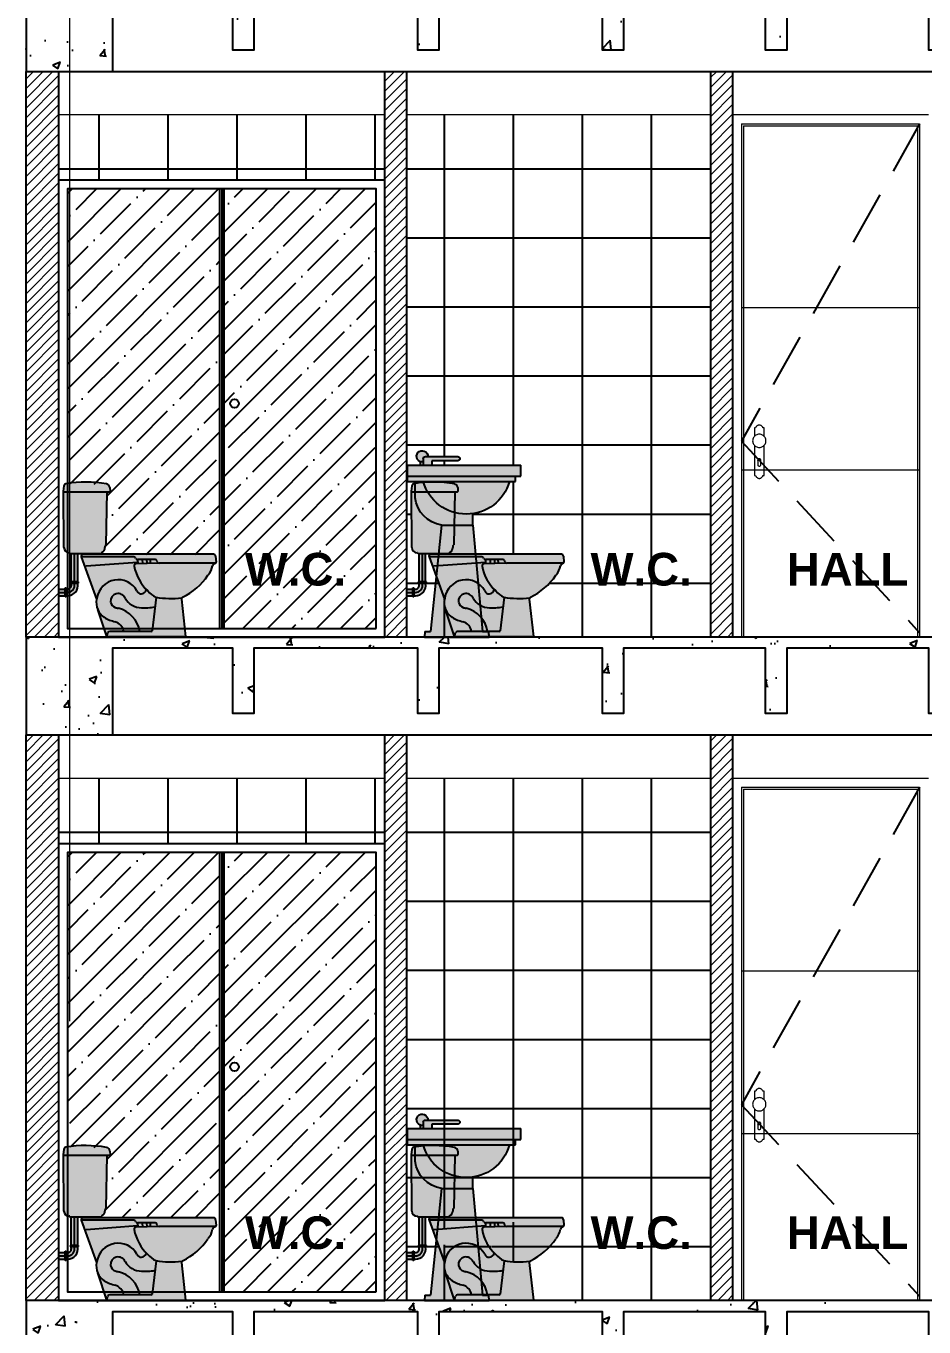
# Model space of a CAD drawing. Header units: metres. Extents: x 2750 to 2938, y 1259 to 1403.
# Drawn here: x 2871.6 to 2875.73, y 1381.27 to 1387.25 of the extents above; entities that cross this region are included whole.
import ezdxf

# ---------------------------------------------------------------- set-up
doc = ezdxf.new("R2010")
doc.units = ezdxf.units.M
doc.linetypes.add('ACAD_ISO10W100', pattern=[18, 12, -3, 0, -3])
doc.linetypes.add('HIDDEN', pattern=[0.375, 0.25, -0.125])
for name, color, linetype, lineweight in [('0.2', 3, 'Continuous', 20), ('03-BLK.VENTANAS', 8, 'Continuous', 0), ('A-EJES', 57, 'ACAD_ISO10W100', 0), ('COTAS 75', 2, 'Continuous', 0), ('LF TEXTOS', 4, 'Continuous', 18)]:
    doc.layers.add(name, color=color, linetype=linetype, lineweight=lineweight)
for name, color, linetype in [('4', 6, 'Continuous'), ('HATCH', 250, 'Continuous'), ('MURO', 5, 'Continuous'), ('MUROP2', 1, 'Continuous'), ('PROY', 8, 'HIDDEN')]:
    doc.layers.add(name, color=color, linetype=linetype)
doc.layers.add('ARQ - Fondo Secc', color=252, linetype='Continuous', lineweight=9, true_color=0x94948f)
doc.styles.get("Standard").update_dxf_attribs({"font": 'Arial.ttf'})
pattern_1 = [(90, (69.6828, 40.83674), (-0.3175, 1e-16), []), (180, (69.6828, 40.83674), (-1e-16, -0.3175), [])]
pattern_2 = [(45, (69.68279, 40.836737), (-0.0224506403, 0.0224506403), [])]
pattern_3 = [(45, (69.68279, 40.83674), (-0.1122532015, 0.1122532015), []), (45, (69.79504, 40.83674), (-0.1122532015, 0.1122532015), [0.1984375, -0.0396875, 0, -0.0396875])]
pattern_4 = [(90, (69.6828, 43.88674), (-0.3175, 1e-16), []), (180, (69.6828, 43.88674), (-1e-16, -0.3175), [])]
pattern_5 = [(45, (69.68279, 43.886737), (-0.0224506403, 0.0224506403), [])]
pattern_6 = [(45, (69.68279, 43.88674), (-0.1122532015, 0.1122532015), []), (45, (69.79504, 43.88674), (-0.1122532015, 0.1122532015), [0.1984375, -0.0396875, 0, -0.0396875])]

# ---------------------------------------------------------------- blocks, each defined once
blk = doc.blocks.new('LAVAMANASA')
at = {"true_color": 0xffffff, "transparency": 33554687}
h = blk.add_hatch(color=7, dxfattribs=at)
h.dxf.hatch_style = 1
h.paths.add_polyline_path([(-240.3316, -380.1862), (-240.854, -380.1862), (-240.854, -380.2362), (-240.3316, -380.2362)])
h.paths.add_polyline_path([(-240.4046, -380.1567, 0.414214), (-240.4146, -380.1467), (-240.5634, -380.1467, 0.399638), (-240.5734, -380.1562, 0.399638), (-240.5634, -380.1657), (-240.4446, -380.1657), (-240.4446, -380.1862), (-240.4046, -380.1862)])
h.paths.add_polyline_path([(-240.4257, -380.1467), (-240.4146, -380.1467, -0.414214), (-240.4046, -380.1567), (-240.4046, -380.171, 2.887828)])
h.paths.add_polyline_path([(-240.3898, -380.1694, -0.146621), (-240.4046, -380.171), (-240.4046, -380.1862), (-240.3898, -380.1862)])
h.paths.add_polyline_path([(-240.4044, -380.2612), (-240.801, -380.2612, 0.756747)])
h = blk.add_hatch(color=7, dxfattribs=at)
h.dxf.hatch_style = 1
h.paths.add_polyline_path([(-240.3316, -380.2362), (-240.829, -380.2362), (-240.829, -380.2612), (-240.3316, -380.2612)])
h = blk.add_hatch(color=7, dxfattribs=at)
h.dxf.hatch_style = 1
h.paths.add_polyline_path([(-240.3672, -380.3362), (-240.3672, -380.2612), (-240.4044, -380.2612, -0.376925), (-240.6327, -380.4091), (-240.6327, -380.4612), (-240.489, -380.4612, 0.33562)])
h = blk.add_hatch(color=7, dxfattribs=at)
h.dxf.hatch_style = 1
h.paths.add_polyline_path([(-240.489, -380.4612), (-240.6327, -380.4612), (-240.6776, -380.9512), (-240.703, -380.9512), (-240.7075, -380.9762), (-240.4098, -380.9762), (-240.4124, -380.9512), (-240.4376, -380.9512)])
at = {"layer": 'MUROP2', "transparency": 33554687}
for p, q in [((-240.854, -380.2362), (-240.854, -380.1862)), ((-240.3316, -380.1862), (-240.854, -380.1862)), ((-240.4146, -380.1467), (-240.5634, -380.1467)), ((-240.5634, -380.1657), (-240.4446, -380.1657)), ((-240.4446, -380.1657), (-240.4446, -380.1862)), ((-240.4046, -380.1567), (-240.4046, -380.1862)), ((-240.3898, -380.1694), (-240.3898, -380.1862)), ((-240.3316, -380.2612), (-240.3316, -380.1862)), ((-240.3316, -380.2362), (-240.854, -380.2362)), ((-240.829, -380.2612), (-240.829, -380.2362)), ((-240.3316, -380.2612), (-240.829, -380.2612)), ((-240.3672, -380.3362), (-240.3672, -380.2612)), ((-240.6327, -380.4612), (-240.6327, -380.4091)), ((-240.6327, -380.4612), (-240.6776, -380.9512)), ((-240.489, -380.4612), (-240.6327, -380.4612)), ((-240.489, -380.4612), (-240.4376, -380.9512)), ((-240.703, -380.9512), (-240.7075, -380.9762)), ((-240.6776, -380.9512), (-240.703, -380.9512)), ((-240.4124, -380.9512), (-240.4376, -380.9512)), ((-240.4124, -380.9512), (-240.4098, -380.9762)), ((-240.4098, -380.9762), (-240.7075, -380.9762))]:
    blk.add_line(p, q, dxfattribs=at)
for centre, radius, start, end in [((-240.3998, -380.1454), 0.026, 259.25451, 182.8545), ((-240.5634, -380.1567), 0.01, 90, 180), ((-240.5634, -380.1557), 0.01, 180, 270), ((-240.4146, -380.1567), 0.01, 0, 90), ((-240.6027, -380.2052), 0.206, 195.76699, 344.23301), ((-240.5107, -380.3182), 0.1447, 278.62373, 352.83482)]:
    blk.add_arc(centre, radius, start, end, dxfattribs=at)
blk = doc.blocks.new('SANI')
at = {"true_color": 0xffffff, "transparency": 33554687}
h = blk.add_hatch(color=7, dxfattribs=at)
h.dxf.hatch_style = 1
h.paths.add_polyline_path([(-294.7769, -405.9903), (-294.9753, -405.9903, -0.139177), (-294.9766, -405.9899), (-294.9748, -406.2471, 0.412108), (-294.9506, -406.2711), (-294.9484, -406.2711, 0.414214), (-294.9456, -406.2739), (-294.8043, -406.2739, 0.414214), (-294.8015, -406.2711), (-294.8015, -406.2713, -0.288345), (-294.7999, -406.2687, 0.282447), (-294.7862, -406.2475), (-294.786, -406.2401, -0.317837), (-294.7841, -406.2375, 0.317837), (-294.7822, -406.2349)])
h.paths.add_polyline_path([(-294.7638, -405.9717, 0.342108), (-294.779, -405.9548, 0.087908), (-294.9656, -405.9537, 0.330616), (-294.9749, -405.9635), (-294.9779, -405.9874, 0.450942), (-294.9753, -405.9903), (-294.7769, -405.9903), (-294.7653, -405.9903, 0.435282), (-294.7627, -405.9875)])
h = blk.add_hatch(color=7, dxfattribs=at)
h.dxf.hatch_style = 1
h.paths.add_polyline_path([(-294.9111, -406.2739), (-294.9261, -406.2739), (-294.9261, -406.405), (-294.9111, -406.405)])
h.paths.add_polyline_path([(-294.9111, -406.4127), (-294.9111, -406.41), (-294.9261, -406.41), (-294.9261, -406.4141, -0.474393), (-294.9583, -406.4534), (-294.9648, -406.4534), (-294.9648, -406.4684), (-294.9583, -406.4684, 0.463842)])
h.paths.add_polyline_path([(-294.9261, -406.4141), (-294.9261, -406.41), (-294.9411, -406.41), (-294.9411, -406.4158, -0.496717), (-294.9583, -406.4384), (-294.9648, -406.4384), (-294.9648, -406.4534), (-294.9583, -406.4534, 0.474393)], flags=17)
h.paths.add_polyline_path([(-294.9698, -406.4384), (-295, -406.4384), (-295, -406.4534), (-294.9698, -406.4534)])
h.paths.add_polyline_path([(-294.9698, -406.4534), (-295, -406.4534), (-295, -406.4684), (-294.9698, -406.4684)])
h.paths.add_polyline_path([(-294.9261, -406.2739), (-294.9411, -406.2739), (-294.9411, -406.405), (-294.9261, -406.405)])
h = blk.add_hatch(color=7, dxfattribs=at)
h.dxf.hatch_style = 1
h.paths.add_polyline_path([(-294.2868, -406.2781), (-294.6637, -406.2781), (-294.8877, -406.2781, 0.508435), (-294.8957, -406.2892), (-294.653, -406.2892, -0.303128), (-294.6452, -406.2944), (-294.6443, -406.2967, 0.303128), (-294.6365, -406.3019), (-294.5558, -406.3019, -0.303128), (-294.548, -406.3071), (-294.5454, -406.3134, 0.303128), (-294.5375, -406.3186), (-294.2768, -406.3186, 0.18576), (-294.2752, -406.3135), (-294.2771, -406.2869, 0.402704)], flags=16)
h.paths.add_polyline_path([(-294.8877, -406.2781), (-294.6637, -406.2781), (-294.2868, -406.2781, -0.402704), (-294.2771, -406.2869), (-294.2752, -406.3135, -0.18576), (-294.2768, -406.3186), (-294.5375, -406.3186, -0.079866), (-294.5402, -406.3182), (-294.644, -406.3219, 0.458511), (-294.6519, -406.3319, 0.154359), (-294.589, -406.4467, 0.108209), (-294.5517, -406.4753, 0.068905), (-294.4327, -406.4783, 0.203052), (-294.4346, -406.4846), (-294.4154, -406.6565), (-294.7727, -406.6565), (-294.7779, -406.6565), (-294.8195, -406.532, -0.153577), (-294.8243, -406.4842), (-294.8957, -406.2892), (-294.8957, -406.2892, -0.508435)])
h = blk.add_hatch(color=7, dxfattribs=at)
h.dxf.hatch_style = 1
h.paths.add_polyline_path([(-294.2771, -406.2869, 0.402704), (-294.2868, -406.2781), (-294.6637, -406.2781), (-294.8877, -406.2781, 0.508435), (-294.8957, -406.2892), (-294.653, -406.2892, -0.303128), (-294.6452, -406.2944), (-294.6443, -406.2967, 0.303128), (-294.6365, -406.3019), (-294.5558, -406.3019, -0.303128), (-294.548, -406.3071), (-294.5454, -406.3134, 0.303128), (-294.5375, -406.3186), (-294.2768, -406.3186, 0.18576), (-294.2752, -406.3135)])
h = blk.add_hatch(color=7, dxfattribs=at)
h.dxf.hatch_style = 1
h.paths.add_polyline_path([(-294.2913, -406.3312, -0.32188), (-294.2814, -406.3213, 0.188413), (-294.2768, -406.3186), (-294.5375, -406.3186, -0.079866), (-294.5402, -406.3182), (-294.644, -406.3219, 0.458511), (-294.6519, -406.3319, 0.154359), (-294.589, -406.4467, 0.108209), (-294.5517, -406.4753, 0.000909), (-294.5502, -406.4756), (-294.5691, -406.6295, -0.290447), (-294.5738, -406.6325), (-294.7643, -406.6325, 0.337397), (-294.7732, -406.6392), (-294.7779, -406.6565), (-294.7727, -406.6565), (-294.4154, -406.6565), (-294.4346, -406.4846, -0.345803), (-294.4291, -406.4757, 0.133127), (-294.3124, -406.3743), (-294.3109, -406.3723, 0.140894)])
h = blk.add_hatch(color=7, dxfattribs=at)
h.dxf.hatch_style = 1
h.paths.add_polyline_path([(-294.9648, -406.4319), (-294.9698, -406.4319), (-294.9698, -406.4384), (-294.9648, -406.4384)])
h.paths.add_polyline_path([(-294.9648, -406.4384), (-294.9698, -406.4384), (-294.9698, -406.4534), (-294.9648, -406.4534)])
h.paths.add_polyline_path([(-294.9648, -406.4534), (-294.9698, -406.4534), (-294.9698, -406.4684), (-294.9648, -406.4684)])
h.paths.add_polyline_path([(-294.9648, -406.4684), (-294.9698, -406.4684), (-294.9698, -406.474), (-294.9648, -406.474)])
h.paths.add_polyline_path([(-294.9411, -406.405), (-294.9455, -406.405), (-294.9455, -406.41), (-294.9411, -406.41)])
h.paths.add_polyline_path([(-294.9261, -406.405), (-294.9411, -406.405), (-294.9411, -406.41), (-294.9261, -406.41)])
h.paths.add_polyline_path([(-294.9111, -406.405), (-294.9261, -406.405), (-294.9261, -406.41), (-294.9111, -406.41)])
h.paths.add_polyline_path([(-294.9078, -406.405), (-294.9111, -406.405), (-294.9111, -406.41), (-294.9078, -406.41)])
at = {"color": 1, "transparency": 33554687}
for p, q in [((-294.3109, -406.3723), (-294.3124, -406.3743)), ((-295, -406.4384), (-295, -406.4684))]:
    blk.add_line(p, q, dxfattribs=at)
at = {"layer": 'MUROP2', "transparency": 33554687}
for p, q in [((-294.9749, -405.9635), (-294.9779, -405.9874)), ((-294.7638, -405.9717), (-294.7627, -405.9875)), ((-294.9748, -406.2471), (-294.9766, -405.9899)), ((-294.9753, -405.9903), (-294.7769, -405.9903)), ((-294.7769, -405.9903), (-294.7822, -406.2349)), ((-294.7769, -405.9903), (-294.7653, -405.9903)), ((-294.9484, -406.2711), (-294.9506, -406.2711)), ((-294.8015, -406.2711), (-294.8015, -406.2713)), ((-294.786, -406.2401), (-294.7862, -406.2475)), ((-294.9456, -406.2739), (-294.8043, -406.2739)), ((-294.653, -406.2892), (-294.8957, -406.2892)), ((-294.8957, -406.2894), (-294.8243, -406.4842)), ((-294.6637, -406.2781), (-294.8877, -406.2781)), ((-294.6358, -406.3151), (-294.8731, -406.3331)), ((-294.7444, -406.2781), (-294.7444, -406.2781)), ((-294.2862, -406.2781), (-294.6637, -406.2781)), ((-294.6443, -406.2967), (-294.6452, -406.2944)), ((-294.5402, -406.3182), (-294.644, -406.3219)), ((-294.5558, -406.3019), (-294.6365, -406.3019)), ((-294.6365, -406.3019), (-294.6356, -406.3215)), ((-294.6147, -406.3019), (-294.6138, -406.3208)), ((-294.5948, -406.3019), (-294.5939, -406.3195)), ((-294.5788, -406.3019), (-294.578, -406.3188)), ((-294.5454, -406.3134), (-294.548, -406.3071)), ((-294.2768, -406.3186), (-294.5375, -406.3186)), ((-294.2771, -406.2869), (-294.2752, -406.3135)), ((-294.9698, -406.474), (-294.9698, -406.4319)), ((-294.9698, -406.4319), (-294.9648, -406.4319)), ((-294.9648, -406.4319), (-294.9648, -406.474)), ((-294.9455, -406.405), (-294.9455, -406.41)), ((-294.9078, -406.405), (-294.9455, -406.405)), ((-294.9455, -406.41), (-294.9078, -406.41)), ((-294.9078, -406.41), (-294.9078, -406.405)), ((-294.9648, -406.474), (-294.9698, -406.474)), ((-294.5502, -406.4755), (-294.5691, -406.6295)), ((-294.4346, -406.4845), (-294.4154, -406.6565)), ((-294.7779, -406.6565), (-294.8195, -406.532)), ((-294.6173, -406.5234), (-294.5886, -406.5234)), ((-294.7779, -406.6565), (-294.7732, -406.6392)), ((-294.7779, -406.6565), (-294.7727, -406.6565)), ((-294.7727, -406.6565), (-294.4154, -406.6565)), ((-294.5738, -406.6325), (-294.7643, -406.6325))]:
    blk.add_line(p, q, dxfattribs=at)
for points in [[(-295, -406.4534), (-294.9583, -406.4534, 0.474393), (-294.9261, -406.4141), (-294.9261, -406.2739)], [(-295, -406.4684), (-294.9583, -406.4684, 0.463842), (-294.9111, -406.4127), (-294.9111, -406.2739)], [(-295, -406.4384), (-294.9583, -406.4384, 0.496717), (-294.9411, -406.4158), (-294.9411, -406.2739)]]:
    blk.add_lwpolyline(points, format="xyb", dxfattribs=at)
for centre, radius, start, end in [((-294.9637, -405.9649), 0.0113, 99.73079, 172.90955), ((-294.8752, -406.4808), 0.5348, 79.63532, 99.73079), ((-294.7823, -405.9731), 0.0186, 4.09045, 79.63532), ((-294.9753, -405.9877), 0.00264, 172.90955, 270), ((-294.7653, -405.9877), 0.00264, 270, 4.09045), ((-294.9506, -406.2469), 0.0242, 180.41219, 270), ((-294.9456, -406.2711), 0.00279, 180, 270), ((-294.8043, -406.2711), 0.00279, 270, 0), ((-294.7987, -406.2713), 0.00279, 115.66143, 180), ((-294.8104, -406.2469), 0.0242, 295.66143, 358.75011), ((-294.7832, -406.2401), 0.00279, 108.22133, 178.75011), ((-294.785, -406.2348), 0.00279, 288.22133, 358.75011), ((-294.8877, -406.2866), 0.00846, 90, 199.02598), ((-294.8737, -406.3246), 0.00846, 200.12545, 274.33713), ((-294.653, -406.2976), 0.00846, 22.54584, 90), ((-294.6436, -406.3303), 0.00846, 92.66121, 191.18907), ((-294.4391, -406.2898), 0.217, 191.18907, 226.28847), ((-294.6365, -406.2934), 0.00846, 202.54584, 270), ((-294.5558, -406.3103), 0.00846, 22.54584, 90), ((-294.5375, -406.3101), 0.00846, 202.54584, 270), ((-294.3726, -406.3177), 0.0825, 318.51606, 350.59539), ((-294.2795, -406.3331), 0.012, 99.22598, 170.59539), ((-294.2865, -406.2875), 0.00941, 4, 91.73946), ((-294.2826, -406.3141), 0.00736, 279.22598, 4), ((-294.5578, -406.2096), 0.2956, 295.8007, 326.13274), ((-294.7255, -406.4934), 0.0985, 28.885, 171.23216), ((-294.6188, -406.4382), 0.0218, 200.41056, 271.54157), ((-294.6211, -406.4333), 0.0268, 276.1576, 344.61897), ((-294.505, -406.3758), 0.1099, 220.11575, 244.81925), ((-294.7459, -406.5005), 0.0801, 168.26539, 203.18968), ((-294.7459, -406.5005), 0.0801, 163.99906, 168.26539), ((-294.7255, -406.4934), 0.0351, 21.70253, 185.80561), ((-294.7291, -406.4919), 0.0318, 190.77124, 251.99649), ((-294.6189, -406.4385), 0.0849, 208.67518, 271.13021), ((-294.4816, -406.0471), 0.4339, 260.70107, 276.41971), ((-294.4262, -406.4836), 0.00846, 110.55085, 185.87109), ((-294.7459, -406.5005), 0.0801, 203.18968, 237.26281), ((-294.7039, -406.429), 0.1629, 238.41854, 257.65927), ((-294.7039, -406.429), 0.0995, 249.40353, 258.26234), ((-294.7558, -406.6538), 0.1313, 9.36541, 76.04258), ((-294.5863, -406.4022), 0.1213, 268.90936, 284.69791), ((-294.7559, -406.6426), 0.0571, 10.21601, 72.5038), ((-294.5738, -406.6272), 0.00523, 270, 351.79471), ((-294.7643, -406.6417), 0.0092, 90, 164.57696)]:
    blk.add_arc(centre, radius, start, end, dxfattribs=at)
for p in [(-294.7779, -406.6565), (-294.6816, -406.6584)]:
    blk.add_point(p, dxfattribs=at)
blk = doc.blocks.new('wkjnd')
at = {"layer": 'HATCH', "transparency": 33554687}
h = blk.add_hatch(dxfattribs=at)
h.set_pattern_fill('AR-CONC', color=1, scale=0.002)
h.paths.add_polyline_path([(2825.0848, 1407.0417), (2825.0848, 1406.5917), (2825.4848, 1406.5917), (2825.4848, 1406.9917), (2826.0348, 1406.9917), (2826.0348, 1406.6917), (2826.1348, 1406.6917), (2826.1348, 1406.9917), (2826.8848, 1406.9917), (2826.8848, 1406.6917), (2826.9848, 1406.6917), (2826.9848, 1406.9917), (2827.7348, 1406.9917), (2827.7348, 1406.6917), (2827.8348, 1406.6917), (2827.8348, 1406.9917), (2828.4848, 1406.9917), (2828.4848, 1406.6917), (2828.5848, 1406.6917), (2828.5848, 1406.9917), (2829.2348, 1406.9917), (2829.2348, 1406.6917), (2829.3348, 1406.6917), (2829.3348, 1406.9917), (2830.0848, 1406.9917), (2830.0848, 1406.6917), (2830.1848, 1406.6917), (2830.1848, 1406.9917), (2830.9348, 1406.9917), (2830.9348, 1406.6917), (2831.0348, 1406.6917), (2831.0348, 1406.9917), (2831.6057, 1406.9917), (2831.6057, 1406.5917), (2832.0057, 1406.5917), (2832.0057, 1407.0417)])
at = {"color": 1, "transparency": 33554687}
blk.add_line((2825.4848, 1406.5917), (2831.6057, 1406.5917), dxfattribs=at)
at = {"layer": '4', "transparency": 33554687}
blk.add_lwpolyline([(2832.0057, 1406.5917), (2832.0057, 1407.0417), (2825.0848, 1407.0417), (2825.0848, 1406.5917), (2825.4848, 1406.5917), (2825.4848, 1406.9917), (2826.0348, 1406.9917), (2826.0348, 1406.6917), (2826.1348, 1406.6917), (2826.1348, 1406.9917), (2826.8848, 1406.9917), (2826.8848, 1406.6917), (2826.9848, 1406.6917), (2826.9848, 1406.9917), (2827.7348, 1406.9917), (2827.7348, 1406.6917), (2827.8348, 1406.6917), (2827.8348, 1406.9917), (2828.4848, 1406.9917), (2828.4848, 1406.6917), (2828.5848, 1406.6917), (2828.5848, 1406.9917), (2829.2348, 1406.9917), (2829.2348, 1406.6917), (2829.3348, 1406.6917), (2829.3348, 1406.9917), (2830.0848, 1406.9917), (2830.0848, 1406.6917), (2830.1848, 1406.6917), (2830.1848, 1406.9917), (2830.9348, 1406.9917), (2830.9348, 1406.6917), (2831.0348, 1406.6917), (2831.0348, 1406.9917), (2831.6057, 1406.9917), (2831.6057, 1406.5917), (2832.0057, 1406.5917)], dxfattribs=at)

msp = doc.modelspace()

# ---------------------------------------------------------------- hatches: boundary and pattern name
at = {"layer": '0.2', "transparency": 33554687}
h = msp.add_hatch(dxfattribs=at)
h.set_pattern_fill('ANSI31', color=1, scale=0.01)
h.set_pattern_definition(pattern_5)
h.paths.add_polyline_path([(2871.7515, 1387.0415), (2871.6015, 1387.0415), (2871.6015, 1384.4415), (2871.7515, 1384.4415), (2871.7515, 1384.6315), (2871.7507, 1384.6315), (2871.7507, 1384.6615)])
h = msp.add_hatch(dxfattribs=at)
h.set_pattern_fill('ANSI31', color=1, scale=0.01)
h.set_pattern_definition(pattern_5)
h.paths.add_polyline_path([(2873.3515, 1387.0415), (2873.2515, 1387.0415), (2873.2515, 1384.4415), (2873.3515, 1384.4415), (2873.3515, 1384.6315), (2873.3507, 1384.6315), (2873.3507, 1384.6615)])
h = msp.add_hatch(dxfattribs=at)
h.set_pattern_fill('ANSI31', color=1, scale=0.01)
h.set_pattern_definition(pattern_5)
h.paths.add_polyline_path([(2874.8515, 1387.0415), (2874.7515, 1387.0415), (2874.7515, 1384.4415), (2874.8515, 1384.4415), (2874.8515, 1386.8415)])
h = msp.add_hatch(dxfattribs=at)
h.set_pattern_fill('ANSI31', color=1, scale=0.01)
h.set_pattern_definition(pattern_2)
h.paths.add_polyline_path([(2871.7515, 1383.9915), (2871.6015, 1383.9915), (2871.6015, 1381.3915), (2871.7515, 1381.3915), (2871.7515, 1381.5815), (2871.7507, 1381.5815), (2871.7507, 1381.6115)])
h = msp.add_hatch(dxfattribs=at)
h.set_pattern_fill('ANSI31', color=1, scale=0.01)
h.set_pattern_definition(pattern_2)
h.paths.add_polyline_path([(2873.3515, 1383.9915), (2873.2515, 1383.9915), (2873.2515, 1381.3915), (2873.3515, 1381.3915), (2873.3515, 1381.5815), (2873.3507, 1381.5815), (2873.3507, 1381.6115)])
h = msp.add_hatch(dxfattribs=at)
h.set_pattern_fill('ANSI31', color=1, scale=0.01)
h.set_pattern_definition(pattern_2)
h.paths.add_polyline_path([(2874.7515, 1381.3915), (2874.8515, 1381.3915), (2874.8515, 1383.7915), (2874.8515, 1383.9915), (2874.7515, 1383.9915)])
at = {"layer": 'MURO', "transparency": 33554687}
h = msp.add_hatch(dxfattribs=at)
h.set_pattern_fill('ANSI37', color=8, scale=0.1, angle=45)
h.set_pattern_definition(pattern_4)
h.paths.add_polyline_path([(2871.7515, 1386.8415), (2871.7515, 1386.5415), (2873.2515, 1386.5415), (2873.2515, 1386.8415)])
h = msp.add_hatch(dxfattribs=at)
h.set_pattern_fill('ANSI37', color=8, scale=0.1, angle=45)
h.set_pattern_definition(pattern_4)
h.paths.add_polyline_path([(2874.7515, 1386.8415), (2873.3515, 1386.8415), (2873.3515, 1384.4415), (2874.7515, 1384.4415)])
h.paths.add_polyline_path([(2873.8779, 1385.2315), (2873.8779, 1385.1815), (2873.8529, 1385.1815), (2873.8529, 1385.1565), (2873.8248, 1385.1565, -0.295527), (2873.6566, 1385.0086), (2873.6566, 1384.9565), (2873.6689, 1384.8217), (2873.6871, 1384.8217), (2874.064, 1384.8217, -0.402704), (2874.0736, 1384.813), (2874.0755, 1384.7863, -0.387744), (2874.0693, 1384.7786, 0.32188), (2874.0594, 1384.7687, -0.140894), (2874.0399, 1384.7276), (2874.0384, 1384.7256, -0.134422), (2873.9202, 1384.6236, 0.29666), (2873.9162, 1384.6153), (2873.9353, 1384.4434), (2873.5781, 1384.4434), (2873.5728, 1384.4434), (2873.5312, 1384.5679, -0.153577), (2873.5264, 1384.6157), (2873.455, 1384.8107), (2873.455, 1384.8107, -0.508435), (2873.463, 1384.8217), (2873.4987, 1384.8217), (2873.4992, 1384.826), (2873.4051, 1384.826, -0.414214), (2873.4023, 1384.8288), (2873.4001, 1384.8288, -0.412108), (2873.3759, 1384.8528), (2873.3741, 1385.11, -0.293354), (2873.3728, 1385.1125), (2873.3758, 1385.1364, -0.330616), (2873.3851, 1385.1462, -0.002814), (2873.3911, 1385.1471), (2873.3911, 1385.1565), (2873.3554, 1385.1565), (2873.3554, 1385.2315), (2873.4136, 1385.2315), (2873.4136, 1385.2483, -1.925793), (2873.4496, 1385.271), (2873.5873, 1385.271, -0.414214), (2873.5973, 1385.261, -0.383736), (2873.5874, 1385.252), (2873.4685, 1385.252), (2873.4685, 1385.2315)], flags=16)
h.paths.add_polyline_path([(2873.8054, 1384.7865), (2873.8028, 1384.7928, 0.303128), (2873.7949, 1384.798), (2873.7719, 1384.798), (2873.7727, 1384.7804), (2873.8105, 1384.7817, -0.217985)], flags=0)
h.paths.add_polyline_path([(2873.5739, 1385.1096), (2873.5685, 1384.8623, 0.517638), (2873.5647, 1384.8598), (2873.5645, 1384.8524, -0.282447), (2873.5508, 1384.8311, 0.288345), (2873.5493, 1384.8286), (2873.5493, 1384.8305, 0.301824), (2873.5645, 1384.8524), (2873.5648, 1384.8624, 0.517638), (2873.5685, 1384.865), (2873.5739, 1385.1096), (2873.5883, 1385.1096), (2873.5881, 1385.1124, -0.435282), (2873.5854, 1385.1096)], flags=0)
h.paths.add_polyline_path([(2873.7821, 1384.4737, -0.4728), (2873.7769, 1384.4674), (2873.7245, 1384.4674, 0.29943), (2873.6266, 1384.5734, -0.038673), (2873.6118, 1384.5777, -0.277611), (2873.5904, 1384.6025, -0.866739), (2873.6576, 1384.6201, 0.277663), (2873.7335, 1384.5765), (2873.7621, 1384.5765, 0.069), (2873.7952, 1384.5804)], flags=0)
h.paths.add_polyline_path([(2873.4429, 1384.6949), (2873.4429, 1384.6899), (2873.4052, 1384.6899), (2873.4052, 1384.6949)], flags=16)
h.paths.add_polyline_path([(2873.386, 1384.668), (2873.386, 1384.6259), (2873.381, 1384.6259), (2873.381, 1384.668)], flags=16)
h = msp.add_hatch(dxfattribs=at)
h.set_pattern_fill('ANSI35', color=8, scale=0.025)
h.set_pattern_definition(pattern_6)
h.paths.add_polyline_path([(2872.4915, 1386.5015), (2871.7916, 1386.5015), (2871.7916, 1385.1472, -0.092935), (2871.986, 1385.1148, -0.895949), (2871.9854, 1385.1096), (2871.9739, 1385.1096), (2871.9676, 1384.8217), (2872.0871, 1384.8217), (2872.4915, 1384.8217)])
h = msp.add_hatch(dxfattribs=at)
h.set_pattern_fill('ANSI35', color=8, scale=0.025)
h.set_pattern_definition(pattern_6)
h.paths.add_polyline_path([(2872.5115, 1384.4815), (2873.2115, 1384.4815), (2873.2115, 1386.5015), (2872.5115, 1386.5015)])
h = msp.add_hatch(dxfattribs=at)
h.set_pattern_fill('ANSI37', color=8, scale=0.1, angle=45)
h.set_pattern_definition(pattern_1)
h.paths.add_polyline_path([(2871.7515, 1383.7915), (2871.7515, 1383.4915), (2873.2515, 1383.4915), (2873.2515, 1383.7915)])
h = msp.add_hatch(dxfattribs=at)
h.set_pattern_fill('ANSI37', color=8, scale=0.1, angle=45)
h.set_pattern_definition(pattern_1)
h.paths.add_polyline_path([(2874.7515, 1383.7915), (2873.3515, 1383.7915), (2873.3515, 1381.3915), (2874.7515, 1381.3915)])
h.paths.add_polyline_path([(2873.386, 1381.5815), (2873.386, 1381.5759), (2873.3507, 1381.5759), (2873.3597, 1381.6293, 1.180321), (2873.4235, 1381.6399), (2873.4096, 1381.6399), (2873.4096, 1381.5815)])
h.paths.add_polyline_path([(2873.7348, 1381.6343, -0.124332), (2873.6963, 1381.7334), (2873.4712, 1381.7163), (2873.5264, 1381.5657, -0.018618), (2873.5279, 1381.5715, -1.097616)], flags=16)
h.paths.add_polyline_path([(2874.0713, 1381.7287), (2874.0605, 1381.7288, -0.176233), (2874.0391, 1381.6767, -0.135527), (2873.9202, 1381.5736, 0.29666), (2873.9162, 1381.5653), (2873.9353, 1381.3934), (2873.5781, 1381.3934), (2873.5728, 1381.3934), (2873.5312, 1381.5179, 0.149777), (2873.5615, 1381.4821, 0.072413), (2873.6046, 1381.4635, -0.314939), (2873.651, 1381.4174), (2873.7245, 1381.4174, 0.288052), (2873.6319, 1381.522, -2.098637), (2873.6576, 1381.5701, 0.320133), (2873.7466, 1381.5278, 0.101282), (2873.7952, 1381.5304), (2873.8005, 1381.5739, -0.213001), (2873.741, 1381.6408, -0.349706), (2873.7558, 1381.6109, 0.13052), (2873.799, 1381.5746, 0.067444), (2873.9155, 1381.5713, 0.176531), (2874.0598, 1381.7132, -0.503867)], flags=16)
h.paths.add_polyline_path([(2873.8132, 1381.7313, 1.463245), (2873.7949, 1381.748, 1.463245)], flags=16)
h.paths.add_polyline_path([(2874.0736, 1381.763, 0.402704), (2874.064, 1381.7717), (2873.7708, 1381.7717), (2873.7719, 1381.748), (2873.7949, 1381.748), (2874.0645, 1381.7717), (2874.064, 1381.7717, -0.402704), (2874.0736, 1381.763, -1.838089), (2874.0765, 1381.7226)], flags=16)
h.paths.add_polyline_path([(2873.6988, 1381.7179, 1.730302), (2873.7132, 1381.7702), (2873.7143, 1381.748, -0.303128), (2873.7065, 1381.7532), (2873.7055, 1381.7555, 0.303128), (2873.6977, 1381.7607, 1.233235), (2873.7143, 1381.748, 1.233235), (2873.6977, 1381.7607, 2.529364)], flags=16)
h = msp.add_hatch(dxfattribs=at)
h.set_pattern_fill('ANSI35', color=8, scale=0.025)
h.set_pattern_definition(pattern_3)
h.paths.add_polyline_path([(2872.4915, 1383.4515), (2871.7916, 1383.4515), (2871.7916, 1382.0972, -0.092935), (2871.986, 1382.0648, -0.895949), (2871.9854, 1382.0596), (2871.9739, 1382.0596), (2871.9676, 1381.7717), (2872.0871, 1381.7717), (2872.4915, 1381.7717)])
h = msp.add_hatch(dxfattribs=at)
h.set_pattern_fill('ANSI35', color=8, scale=0.025)
h.set_pattern_definition(pattern_3)
h.paths.add_polyline_path([(2872.5115, 1381.4315), (2873.2115, 1381.4315), (2873.2115, 1383.4515), (2872.5115, 1383.4515)])

# ---------------------------------------------------------------- linework, layer by layer
at = {"layer": '0.2', "color": 8, "transparency": 33554687}
for p, q in [((2873.2515, 1386.8415), (2871.7515, 1386.8415)), ((2874.7515, 1386.8415), (2873.3515, 1386.8415)), ((2873.2515, 1383.7915), (2871.7515, 1383.7915)), ((2874.7515, 1383.7915), (2873.3515, 1383.7915))]:
    msp.add_line(p, q, dxfattribs=at)
at = {"layer": '03-BLK.VENTANAS', "color": 8, "transparency": 33554687}
for p, q in [((2875.7015, 1386.7915), (2875.7015, 1384.4415)), ((2875.7115, 1386.8015), (2875.7115, 1384.4415)), ((2875.7015, 1383.7415), (2875.7015, 1381.3915)), ((2875.7115, 1383.7515), (2875.7115, 1381.3915))]:
    msp.add_line(p, q, dxfattribs=at)
for points in [[(2874.8515, 1386.8415), (2874.8515, 1384.4415)], [(2875.7515, 1386.8415), (2874.8515, 1386.8415)], [(2874.8915, 1386.8015), (2874.8915, 1384.4415)], [(2874.8915, 1386.8015), (2875.7115, 1386.8015)], [(2874.9015, 1386.7915), (2874.9015, 1384.4415)], [(2874.9015, 1386.7915), (2875.7015, 1386.7915)], [(2875.7115, 1385.9548), (2874.8915, 1385.9548)], [(2875.7115, 1385.2081), (2874.8915, 1385.2081)], [(2874.8515, 1383.7915), (2874.8515, 1381.3915)], [(2875.7515, 1383.7915), (2874.8515, 1383.7915)], [(2874.8915, 1383.7515), (2874.8915, 1381.3915)], [(2874.8915, 1383.7515), (2875.7115, 1383.7515)], [(2874.9015, 1383.7415), (2874.9015, 1381.3915)], [(2874.9015, 1383.7415), (2875.7015, 1383.7415)], [(2875.7115, 1382.9048), (2874.8915, 1382.9048)], [(2875.7115, 1382.1581), (2874.8915, 1382.1581)]]:
    msp.add_lwpolyline(points, dxfattribs=at)
at = {"layer": 'A-EJES', "transparency": 33554687}
msp.add_lwpolyline([(2871.8015, 1394.6758), (2871.8015, 1377.8415)], dxfattribs=at)
at = {"layer": 'ARQ - Fondo Secc', "color": 8, "transparency": 33554687}
for p, q in [((2874.9515, 1385.4035), (2874.9515, 1385.364)), ((2874.9572, 1385.4035), (2874.9515, 1385.4035)), ((2874.958, 1385.4056), (2874.9572, 1385.4035)), ((2874.959, 1385.4076), (2874.958, 1385.4056)), ((2874.9603, 1385.4094), (2874.959, 1385.4076)), ((2874.9618, 1385.4111), (2874.9603, 1385.4094)), ((2874.9635, 1385.4125), (2874.9618, 1385.4111)), ((2874.9654, 1385.4137), (2874.9635, 1385.4125)), ((2874.9674, 1385.4147), (2874.9654, 1385.4137)), ((2874.9696, 1385.4154), (2874.9674, 1385.4147)), ((2874.9718, 1385.4158), (2874.9696, 1385.4154)), ((2874.974, 1385.416), (2874.9718, 1385.4158)), ((2874.9762, 1385.4158), (2874.974, 1385.416)), ((2874.9784, 1385.4154), (2874.9762, 1385.4158)), ((2874.9806, 1385.4147), (2874.9784, 1385.4154)), ((2874.9826, 1385.4137), (2874.9806, 1385.4147)), ((2874.9845, 1385.4125), (2874.9826, 1385.4137)), ((2874.9862, 1385.4111), (2874.9845, 1385.4125)), ((2874.9877, 1385.4094), (2874.9862, 1385.4111)), ((2874.989, 1385.4076), (2874.9877, 1385.4094)), ((2874.99, 1385.4056), (2874.989, 1385.4076)), ((2874.9908, 1385.4035), (2874.99, 1385.4056)), ((2874.9965, 1385.4035), (2874.9908, 1385.4035)), ((2874.9965, 1385.364), (2874.9965, 1385.4035)), ((2874.9965, 1385.364), (2874.9965, 1385.4035)), ((2874.9438, 1385.3474), (2874.9435, 1385.3435)), ((2874.9435, 1385.3435), (2874.9438, 1385.3395)), ((2874.9445, 1385.3513), (2874.9438, 1385.3474)), ((2874.9438, 1385.3395), (2874.9445, 1385.3356)), ((2874.9458, 1385.3551), (2874.9445, 1385.3513)), ((2874.9445, 1385.3356), (2874.9458, 1385.3318)), ((2874.9476, 1385.3587), (2874.9458, 1385.3551)), ((2874.9458, 1385.3318), (2874.9476, 1385.3282)), ((2874.9498, 1385.362), (2874.9476, 1385.3587)), ((2874.9476, 1385.3282), (2874.9498, 1385.3249)), ((2874.9524, 1385.365), (2874.9498, 1385.362)), ((2874.9498, 1385.3249), (2874.9524, 1385.3219)), ((2874.9515, 1385.323), (2874.9515, 1385.1835)), ((2874.9554, 1385.3677), (2874.9524, 1385.365)), ((2874.9524, 1385.3219), (2874.9554, 1385.3193)), ((2874.9588, 1385.3699), (2874.9554, 1385.3677)), ((2874.9623, 1385.3716), (2874.9588, 1385.3699)), ((2874.9661, 1385.3729), (2874.9623, 1385.3716)), ((2874.97, 1385.3737), (2874.9661, 1385.3729)), ((2874.974, 1385.374), (2874.97, 1385.3737)), ((2874.978, 1385.3737), (2874.974, 1385.374)), ((2874.9819, 1385.3729), (2874.978, 1385.3737)), ((2874.9857, 1385.3716), (2874.9819, 1385.3729)), ((2874.9893, 1385.3699), (2874.9857, 1385.3716)), ((2874.9926, 1385.3677), (2874.9893, 1385.3699)), ((2874.9956, 1385.365), (2874.9926, 1385.3677)), ((2874.9926, 1385.3193), (2874.9956, 1385.3219)), ((2874.9982, 1385.362), (2874.9956, 1385.365)), ((2874.9956, 1385.3219), (2874.9982, 1385.3249)), ((2874.9965, 1385.1835), (2874.9965, 1385.323)), ((2874.9965, 1385.1835), (2874.9965, 1385.323)), ((2875.0004, 1385.3587), (2874.9982, 1385.362)), ((2874.9982, 1385.3249), (2875.0004, 1385.3282)), ((2875.0022, 1385.3551), (2875.0004, 1385.3587)), ((2875.0004, 1385.3282), (2875.0022, 1385.3318)), ((2875.0035, 1385.3513), (2875.0022, 1385.3551)), ((2875.0022, 1385.3318), (2875.0035, 1385.3356)), ((2875.0042, 1385.3474), (2875.0035, 1385.3513)), ((2875.0035, 1385.3356), (2875.0042, 1385.3395)), ((2875.0045, 1385.3435), (2875.0042, 1385.3474)), ((2875.0042, 1385.3395), (2875.0045, 1385.3435)), ((2874.9554, 1385.3193), (2874.9588, 1385.317)), ((2874.9588, 1385.317), (2874.9623, 1385.3153)), ((2874.9623, 1385.3153), (2874.9661, 1385.314)), ((2874.9661, 1385.314), (2874.97, 1385.3132)), ((2874.97, 1385.3132), (2874.974, 1385.313)), ((2874.974, 1385.313), (2874.978, 1385.3132)), ((2874.978, 1385.3132), (2874.9819, 1385.314)), ((2874.9819, 1385.314), (2874.9857, 1385.3153)), ((2874.9857, 1385.3153), (2874.9893, 1385.317)), ((2874.9893, 1385.317), (2874.9926, 1385.3193)), ((2874.9666, 1385.254), (2874.9665, 1385.253)), ((2874.9665, 1385.253), (2874.9667, 1385.252)), ((2874.9667, 1385.2549), (2874.9666, 1385.254)), ((2874.9669, 1385.2559), (2874.9667, 1385.2549)), ((2874.9667, 1385.252), (2874.9669, 1385.2511)), ((2874.9673, 1385.2568), (2874.9669, 1385.2559)), ((2874.9669, 1385.2511), (2874.9673, 1385.2502)), ((2874.9678, 1385.2576), (2874.9673, 1385.2568)), ((2874.9673, 1385.2502), (2874.9677, 1385.2493)), ((2874.9677, 1385.2493), (2874.9683, 1385.2486)), ((2874.9684, 1385.2584), (2874.9678, 1385.2576)), ((2874.9683, 1385.2486), (2874.969, 1385.2479)), ((2874.9691, 1385.259), (2874.9684, 1385.2584)), ((2874.969, 1385.231), (2874.969, 1385.2479)), ((2874.969, 1385.2303), (2874.969, 1385.231)), ((2874.9692, 1385.2297), (2874.969, 1385.2303)), ((2874.9699, 1385.2596), (2874.9691, 1385.259)), ((2874.9694, 1385.229), (2874.9692, 1385.2297)), ((2874.9697, 1385.2285), (2874.9694, 1385.229)), ((2874.97, 1385.2279), (2874.9697, 1385.2285)), ((2874.9707, 1385.2601), (2874.9699, 1385.2596)), ((2874.9705, 1385.2274), (2874.97, 1385.2279)), ((2874.971, 1385.227), (2874.9705, 1385.2274)), ((2874.9716, 1385.2605), (2874.9707, 1385.2601)), ((2874.9715, 1385.2266), (2874.971, 1385.227)), ((2874.9721, 1385.2263), (2874.9715, 1385.2266)), ((2874.9726, 1385.2607), (2874.9716, 1385.2605)), ((2874.9727, 1385.2261), (2874.9721, 1385.2263)), ((2874.9735, 1385.2609), (2874.9726, 1385.2607)), ((2874.9734, 1385.226), (2874.9727, 1385.2261)), ((2874.974, 1385.226), (2874.9734, 1385.226)), ((2874.9745, 1385.2609), (2874.9735, 1385.2609)), ((2874.9747, 1385.226), (2874.974, 1385.226)), ((2874.9755, 1385.2607), (2874.9745, 1385.2609)), ((2874.9753, 1385.2261), (2874.9747, 1385.226)), ((2874.9759, 1385.2263), (2874.9753, 1385.2261)), ((2874.9764, 1385.2605), (2874.9755, 1385.2607)), ((2874.9765, 1385.2266), (2874.9759, 1385.2263)), ((2874.9773, 1385.2601), (2874.9764, 1385.2605)), ((2874.977, 1385.227), (2874.9765, 1385.2266)), ((2874.9775, 1385.2274), (2874.977, 1385.227)), ((2874.9781, 1385.2596), (2874.9773, 1385.2601)), ((2874.978, 1385.2279), (2874.9775, 1385.2274)), ((2874.9783, 1385.2285), (2874.978, 1385.2279)), ((2874.9789, 1385.259), (2874.9781, 1385.2596)), ((2874.9786, 1385.229), (2874.9783, 1385.2285)), ((2874.9788, 1385.2297), (2874.9786, 1385.229)), ((2874.979, 1385.2303), (2874.9788, 1385.2297)), ((2874.9796, 1385.2584), (2874.9789, 1385.259)), ((2874.979, 1385.2479), (2874.9797, 1385.2486)), ((2874.979, 1385.2479), (2874.979, 1385.231)), ((2874.979, 1385.231), (2874.979, 1385.2303)), ((2874.9802, 1385.2576), (2874.9796, 1385.2584)), ((2874.9797, 1385.2486), (2874.9803, 1385.2493)), ((2874.9807, 1385.2568), (2874.9802, 1385.2576)), ((2874.9803, 1385.2493), (2874.9807, 1385.2502)), ((2874.9811, 1385.2559), (2874.9807, 1385.2568)), ((2874.9807, 1385.2502), (2874.9811, 1385.2511)), ((2874.9813, 1385.2549), (2874.9811, 1385.2559)), ((2874.9811, 1385.2511), (2874.9813, 1385.252)), ((2874.9815, 1385.254), (2874.9813, 1385.2549)), ((2874.9813, 1385.252), (2874.9815, 1385.253)), ((2874.9815, 1385.253), (2874.9815, 1385.254)), ((2874.9515, 1385.1835), (2874.9572, 1385.1835)), ((2874.9572, 1385.1835), (2874.958, 1385.1813)), ((2874.958, 1385.1813), (2874.959, 1385.1794)), ((2874.959, 1385.1794), (2874.9603, 1385.1775)), ((2874.9603, 1385.1775), (2874.9618, 1385.1759)), ((2874.9618, 1385.1759), (2874.9635, 1385.1744)), ((2874.9635, 1385.1744), (2874.9654, 1385.1732)), ((2874.9654, 1385.1732), (2874.9674, 1385.1722)), ((2874.9674, 1385.1722), (2874.9696, 1385.1715)), ((2874.9696, 1385.1715), (2874.9718, 1385.1711)), ((2874.9718, 1385.1711), (2874.974, 1385.1709)), ((2874.974, 1385.1709), (2874.9762, 1385.1711)), ((2874.9762, 1385.1711), (2874.9784, 1385.1715)), ((2874.9784, 1385.1715), (2874.9806, 1385.1722)), ((2874.9806, 1385.1722), (2874.9826, 1385.1732)), ((2874.9826, 1385.1732), (2874.9845, 1385.1744)), ((2874.9845, 1385.1744), (2874.9862, 1385.1759)), ((2874.9862, 1385.1759), (2874.9877, 1385.1775)), ((2874.9877, 1385.1775), (2874.989, 1385.1794)), ((2874.989, 1385.1794), (2874.99, 1385.1813)), ((2874.99, 1385.1813), (2874.9908, 1385.1835)), ((2874.9908, 1385.1835), (2874.9965, 1385.1835)), ((2874.9515, 1382.3535), (2874.9515, 1382.314)), ((2874.9572, 1382.3535), (2874.9515, 1382.3535)), ((2874.958, 1382.3556), (2874.9572, 1382.3535)), ((2874.959, 1382.3576), (2874.958, 1382.3556)), ((2874.9603, 1382.3594), (2874.959, 1382.3576)), ((2874.9618, 1382.3611), (2874.9603, 1382.3594)), ((2874.9635, 1382.3625), (2874.9618, 1382.3611)), ((2874.9654, 1382.3637), (2874.9635, 1382.3625)), ((2874.9674, 1382.3647), (2874.9654, 1382.3637)), ((2874.9696, 1382.3654), (2874.9674, 1382.3647)), ((2874.9718, 1382.3658), (2874.9696, 1382.3654)), ((2874.974, 1382.366), (2874.9718, 1382.3658)), ((2874.9762, 1382.3658), (2874.974, 1382.366)), ((2874.9784, 1382.3654), (2874.9762, 1382.3658)), ((2874.9806, 1382.3647), (2874.9784, 1382.3654)), ((2874.9826, 1382.3637), (2874.9806, 1382.3647)), ((2874.9845, 1382.3625), (2874.9826, 1382.3637)), ((2874.9862, 1382.3611), (2874.9845, 1382.3625)), ((2874.9877, 1382.3594), (2874.9862, 1382.3611)), ((2874.989, 1382.3576), (2874.9877, 1382.3594)), ((2874.99, 1382.3556), (2874.989, 1382.3576)), ((2874.9908, 1382.3535), (2874.99, 1382.3556)), ((2874.9965, 1382.3535), (2874.9908, 1382.3535)), ((2874.9965, 1382.314), (2874.9965, 1382.3535)), ((2874.9965, 1382.314), (2874.9965, 1382.3535)), ((2874.9438, 1382.2974), (2874.9435, 1382.2935)), ((2874.9435, 1382.2935), (2874.9438, 1382.2895)), ((2874.9445, 1382.3013), (2874.9438, 1382.2974)), ((2874.9438, 1382.2895), (2874.9445, 1382.2856)), ((2874.9458, 1382.3051), (2874.9445, 1382.3013)), ((2874.9445, 1382.2856), (2874.9458, 1382.2818)), ((2874.9476, 1382.3087), (2874.9458, 1382.3051)), ((2874.9458, 1382.2818), (2874.9476, 1382.2782)), ((2874.9498, 1382.312), (2874.9476, 1382.3087)), ((2874.9476, 1382.2782), (2874.9498, 1382.2749)), ((2874.9524, 1382.315), (2874.9498, 1382.312)), ((2874.9498, 1382.2749), (2874.9524, 1382.2719)), ((2874.9515, 1382.273), (2874.9515, 1382.1335)), ((2874.9554, 1382.3177), (2874.9524, 1382.315)), ((2874.9524, 1382.2719), (2874.9554, 1382.2693)), ((2874.9588, 1382.3199), (2874.9554, 1382.3177)), ((2874.9623, 1382.3216), (2874.9588, 1382.3199)), ((2874.9661, 1382.3229), (2874.9623, 1382.3216)), ((2874.97, 1382.3237), (2874.9661, 1382.3229)), ((2874.974, 1382.324), (2874.97, 1382.3237)), ((2874.978, 1382.3237), (2874.974, 1382.324)), ((2874.9819, 1382.3229), (2874.978, 1382.3237)), ((2874.9857, 1382.3216), (2874.9819, 1382.3229)), ((2874.9893, 1382.3199), (2874.9857, 1382.3216)), ((2874.9926, 1382.3177), (2874.9893, 1382.3199)), ((2874.9956, 1382.315), (2874.9926, 1382.3177)), ((2874.9926, 1382.2693), (2874.9956, 1382.2719)), ((2874.9982, 1382.312), (2874.9956, 1382.315)), ((2874.9956, 1382.2719), (2874.9982, 1382.2749)), ((2874.9965, 1382.1335), (2874.9965, 1382.273)), ((2874.9965, 1382.1335), (2874.9965, 1382.273)), ((2875.0004, 1382.3087), (2874.9982, 1382.312)), ((2874.9982, 1382.2749), (2875.0004, 1382.2782)), ((2875.0022, 1382.3051), (2875.0004, 1382.3087)), ((2875.0004, 1382.2782), (2875.0022, 1382.2818)), ((2875.0035, 1382.3013), (2875.0022, 1382.3051)), ((2875.0022, 1382.2818), (2875.0035, 1382.2856)), ((2875.0042, 1382.2974), (2875.0035, 1382.3013)), ((2875.0035, 1382.2856), (2875.0042, 1382.2895)), ((2875.0045, 1382.2935), (2875.0042, 1382.2974)), ((2875.0042, 1382.2895), (2875.0045, 1382.2935)), ((2874.9554, 1382.2693), (2874.9588, 1382.267)), ((2874.9588, 1382.267), (2874.9623, 1382.2653)), ((2874.9623, 1382.2653), (2874.9661, 1382.264)), ((2874.9661, 1382.264), (2874.97, 1382.2632)), ((2874.97, 1382.2632), (2874.974, 1382.263)), ((2874.974, 1382.263), (2874.978, 1382.2632)), ((2874.978, 1382.2632), (2874.9819, 1382.264)), ((2874.9819, 1382.264), (2874.9857, 1382.2653)), ((2874.9857, 1382.2653), (2874.9893, 1382.267)), ((2874.9893, 1382.267), (2874.9926, 1382.2693)), ((2874.9666, 1382.204), (2874.9665, 1382.203)), ((2874.9665, 1382.203), (2874.9667, 1382.202)), ((2874.9667, 1382.2049), (2874.9666, 1382.204)), ((2874.9669, 1382.2059), (2874.9667, 1382.2049)), ((2874.9667, 1382.202), (2874.9669, 1382.2011)), ((2874.9673, 1382.2068), (2874.9669, 1382.2059)), ((2874.9669, 1382.2011), (2874.9673, 1382.2002)), ((2874.9678, 1382.2076), (2874.9673, 1382.2068)), ((2874.9673, 1382.2002), (2874.9677, 1382.1993)), ((2874.9677, 1382.1993), (2874.9683, 1382.1986)), ((2874.9684, 1382.2084), (2874.9678, 1382.2076)), ((2874.9683, 1382.1986), (2874.969, 1382.1979)), ((2874.9691, 1382.209), (2874.9684, 1382.2084)), ((2874.969, 1382.181), (2874.969, 1382.1979)), ((2874.969, 1382.1803), (2874.969, 1382.181)), ((2874.9692, 1382.1797), (2874.969, 1382.1803)), ((2874.9699, 1382.2096), (2874.9691, 1382.209)), ((2874.9694, 1382.179), (2874.9692, 1382.1797)), ((2874.9697, 1382.1785), (2874.9694, 1382.179)), ((2874.97, 1382.1779), (2874.9697, 1382.1785)), ((2874.9707, 1382.2101), (2874.9699, 1382.2096)), ((2874.9705, 1382.1774), (2874.97, 1382.1779)), ((2874.971, 1382.177), (2874.9705, 1382.1774)), ((2874.9716, 1382.2105), (2874.9707, 1382.2101)), ((2874.9715, 1382.1766), (2874.971, 1382.177)), ((2874.9721, 1382.1763), (2874.9715, 1382.1766)), ((2874.9726, 1382.2107), (2874.9716, 1382.2105)), ((2874.9727, 1382.1761), (2874.9721, 1382.1763)), ((2874.9735, 1382.2109), (2874.9726, 1382.2107)), ((2874.9734, 1382.176), (2874.9727, 1382.1761)), ((2874.974, 1382.176), (2874.9734, 1382.176)), ((2874.9745, 1382.2109), (2874.9735, 1382.2109)), ((2874.9747, 1382.176), (2874.974, 1382.176)), ((2874.9755, 1382.2107), (2874.9745, 1382.2109)), ((2874.9753, 1382.1761), (2874.9747, 1382.176)), ((2874.9759, 1382.1763), (2874.9753, 1382.1761)), ((2874.9764, 1382.2105), (2874.9755, 1382.2107)), ((2874.9765, 1382.1766), (2874.9759, 1382.1763)), ((2874.9773, 1382.2101), (2874.9764, 1382.2105)), ((2874.977, 1382.177), (2874.9765, 1382.1766)), ((2874.9775, 1382.1774), (2874.977, 1382.177)), ((2874.9781, 1382.2096), (2874.9773, 1382.2101)), ((2874.978, 1382.1779), (2874.9775, 1382.1774)), ((2874.9783, 1382.1785), (2874.978, 1382.1779)), ((2874.9789, 1382.209), (2874.9781, 1382.2096)), ((2874.9786, 1382.179), (2874.9783, 1382.1785)), ((2874.9788, 1382.1797), (2874.9786, 1382.179)), ((2874.979, 1382.1803), (2874.9788, 1382.1797)), ((2874.9796, 1382.2084), (2874.9789, 1382.209)), ((2874.979, 1382.1979), (2874.9797, 1382.1986)), ((2874.979, 1382.1979), (2874.979, 1382.181)), ((2874.979, 1382.181), (2874.979, 1382.1803)), ((2874.9802, 1382.2076), (2874.9796, 1382.2084)), ((2874.9797, 1382.1986), (2874.9803, 1382.1993)), ((2874.9807, 1382.2068), (2874.9802, 1382.2076)), ((2874.9803, 1382.1993), (2874.9807, 1382.2002)), ((2874.9811, 1382.2059), (2874.9807, 1382.2068)), ((2874.9807, 1382.2002), (2874.9811, 1382.2011)), ((2874.9813, 1382.2049), (2874.9811, 1382.2059)), ((2874.9811, 1382.2011), (2874.9813, 1382.202)), ((2874.9815, 1382.204), (2874.9813, 1382.2049)), ((2874.9813, 1382.202), (2874.9815, 1382.203)), ((2874.9815, 1382.203), (2874.9815, 1382.204)), ((2874.9515, 1382.1335), (2874.9572, 1382.1335)), ((2874.9572, 1382.1335), (2874.958, 1382.1313)), ((2874.958, 1382.1313), (2874.959, 1382.1294)), ((2874.959, 1382.1294), (2874.9603, 1382.1275)), ((2874.9603, 1382.1275), (2874.9618, 1382.1259)), ((2874.9618, 1382.1259), (2874.9635, 1382.1244)), ((2874.9635, 1382.1244), (2874.9654, 1382.1232)), ((2874.9654, 1382.1232), (2874.9674, 1382.1222)), ((2874.9674, 1382.1222), (2874.9696, 1382.1215)), ((2874.9696, 1382.1215), (2874.9718, 1382.1211)), ((2874.9718, 1382.1211), (2874.974, 1382.1209)), ((2874.974, 1382.1209), (2874.9762, 1382.1211)), ((2874.9762, 1382.1211), (2874.9784, 1382.1215)), ((2874.9784, 1382.1215), (2874.9806, 1382.1222)), ((2874.9806, 1382.1222), (2874.9826, 1382.1232)), ((2874.9826, 1382.1232), (2874.9845, 1382.1244)), ((2874.9845, 1382.1244), (2874.9862, 1382.1259)), ((2874.9862, 1382.1259), (2874.9877, 1382.1275)), ((2874.9877, 1382.1275), (2874.989, 1382.1294)), ((2874.989, 1382.1294), (2874.99, 1382.1313)), ((2874.99, 1382.1313), (2874.9908, 1382.1335)), ((2874.9908, 1382.1335), (2874.9965, 1382.1335))]:
    msp.add_line(p, q, dxfattribs=at)
at = {"layer": 'MURO', "transparency": 33554687}
for p, q in [((2871.6015, 1384.4415), (2871.6015, 1387.0415)), ((2871.7515, 1387.0415), (2871.7515, 1384.4415)), ((2873.2515, 1384.4415), (2873.2515, 1387.0415)), ((2873.3515, 1387.0415), (2873.3515, 1384.4415)), ((2874.7515, 1384.4415), (2874.7515, 1387.0415)), ((2874.8515, 1387.0415), (2874.8515, 1384.4415)), ((2871.6015, 1381.3915), (2871.6015, 1383.9915)), ((2871.7515, 1383.9915), (2871.7515, 1381.3915)), ((2873.2515, 1381.3915), (2873.2515, 1383.9915)), ((2873.3515, 1383.9915), (2873.3515, 1381.3915)), ((2874.7515, 1381.3915), (2874.7515, 1383.9915)), ((2874.8515, 1383.9915), (2874.8515, 1381.3915))]:
    msp.add_line(p, q, dxfattribs=at)
at = {"layer": 'MURO', "color": 8, "transparency": 33554687}
for p, q in [((2872.4915, 1386.5015), (2872.4915, 1384.4815)), ((2872.5015, 1386.5015), (2872.5015, 1384.4815)), ((2872.5115, 1386.5015), (2872.5115, 1384.4815)), ((2872.4915, 1383.4515), (2872.4915, 1381.4315)), ((2872.5015, 1383.4515), (2872.5015, 1381.4315)), ((2872.5115, 1383.4515), (2872.5115, 1381.4315))]:
    msp.add_line(p, q, dxfattribs=at)
for points in [[(2873.2515, 1384.4415), (2873.2515, 1386.5415), (2871.7516, 1386.5415), (2871.7516, 1384.4415), (2873.2515, 1384.4415)], [(2873.2515, 1381.3915), (2873.2515, 1383.4915), (2871.7516, 1383.4915), (2871.7516, 1381.3915), (2873.2515, 1381.3915)]]:
    msp.add_lwpolyline(points, dxfattribs=at)
for points in [[(2873.2115, 1384.4815), (2873.2115, 1386.5015), (2871.7916, 1386.5015), (2871.7916, 1384.4815)], [(2873.2115, 1381.4315), (2873.2115, 1383.4515), (2871.7916, 1383.4515), (2871.7916, 1381.4315)]]:
    msp.add_lwpolyline(points, close=True, dxfattribs=at)
for centre in [(2872.5602, 1385.5153), (2872.5602, 1382.4653)]:
    msp.add_circle(centre, 0.0199, dxfattribs=at)
at = {"layer": 'PROY', "color": 8, "transparency": 33554687}
for points in [[(2875.7115, 1386.8015), (2874.8915, 1385.3415), (2875.7115, 1384.4615)], [(2875.7115, 1383.7515), (2874.8915, 1382.2915), (2875.7115, 1381.4115)]]:
    msp.add_lwpolyline(points, dxfattribs=at)

# ---------------------------------------------------------------- block references
at = {"layer": '4', "transparency": 33554687}
for p in [(46.5167, -19.5502), (46.5167, -22.6002), (46.5167, -25.6502)]:
    msp.add_blockref('wkjnd', p, dxfattribs=at)
at = {"layer": 'COTAS 75', "transparency": 33554687, "xscale": -1}
for p in [(2633.0239, 1765.4177), (2633.0239, 1762.3677)]:
    msp.add_blockref('LAVAMANASA', p, dxfattribs=at)
at = {"layer": 'COTAS 75', "transparency": 33554687}
for p in [(3166.7507, 1791.0999), (3168.3507, 1791.0999), (3166.7507, 1788.0499), (3168.3507, 1788.0499)]:
    msp.add_blockref('SANI', p, dxfattribs=at)

# ---------------------------------------------------------------- texts
at = {"layer": 'LF TEXTOS', "transparency": 33554687, "char_height": 0.15, "attachment_point": 1}
for s, insert in [('{\\fArial|b1|i0|c0|p34;W.C.}', (2872.6081, 1384.8284)), ('{\\fArial|b1|i0|c0|p34;W.C.}', (2874.1979, 1384.8284)), ('{\\fArial|b1|i0|c0|p34;HALL}', (2875.1005, 1384.8284)), ('{\\fArial|b1|i0|c0|p34;W.C.}', (2872.6081, 1381.7784)), ('{\\fArial|b1|i0|c0|p34;W.C.}', (2874.1979, 1381.7784)), ('{\\fArial|b1|i0|c0|p34;HALL}', (2875.1005, 1381.7784))]:
    msp.add_mtext(s, dxfattribs=dict(at, insert=insert))

doc.saveas('drawing.dxf')
